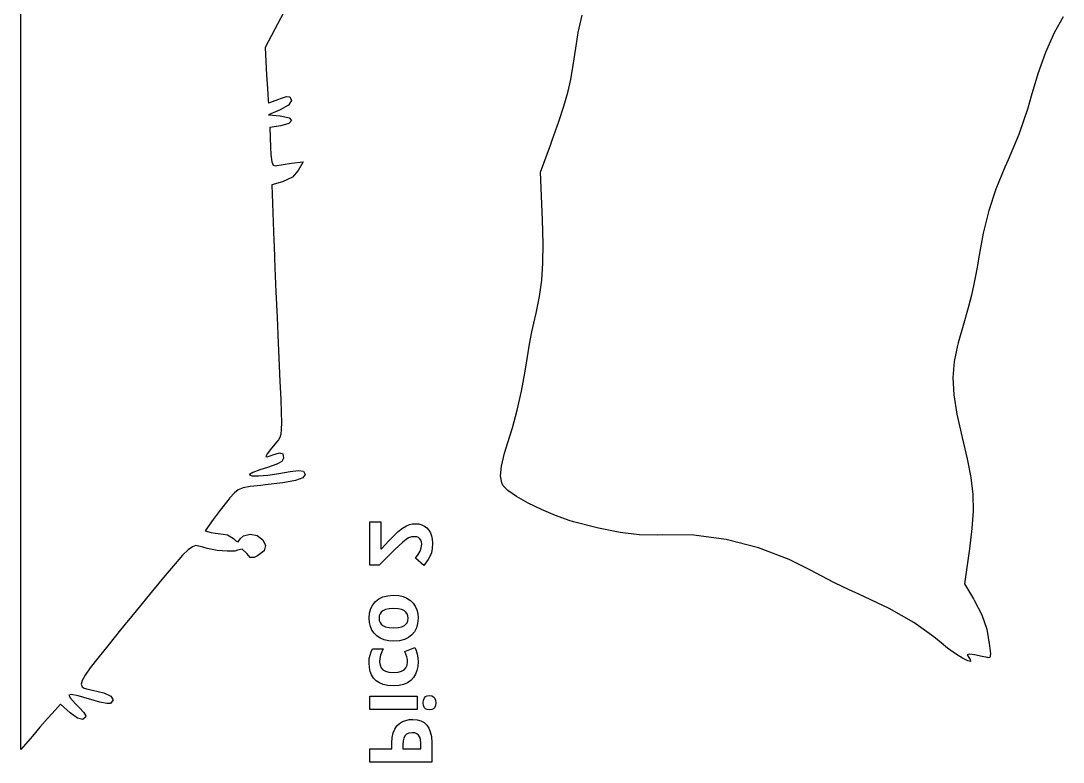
# Model space of a CAD drawing. Header units: millimetres. Extents: x 50.1 to 68.4, y -79.8 to -30.
# Drawn here: x 50.07 to 64.4, y -74.31 to -64.13 of the extents above; entities that cross this region are included whole.
import ezdxf

# ---------------------------------------------------------------- set-up
doc = ezdxf.new("R2010")
doc.units = ezdxf.units.MM
doc.layers.add('B.Silkscreen', color=31, linetype='CONTINUOUS', true_color=0xe8b2a7)

msp = doc.modelspace()

# ---------------------------------------------------------------- linework, layer by layer
at = {"layer": 'B.Silkscreen', "linetype": 'CONTINUOUS'}
for p, q in [((50.074448, -74.140323), (50.073148, -52.064296)), ((53.768911, -63.861144), (53.605966, -64.166587)), ((57.736477, -64.290413), (57.788497, -64.049203)), ((53.605966, -64.166587), (53.43115, -64.494282)), ((64.40336, -64.072914), (64.280675, -64.294913)), ((57.702751, -64.505227), (57.736477, -64.290413)), ((64.280675, -64.294913), (64.161645, -64.562189)), ((53.43115, -64.494282), (53.451053, -64.876027)), ((57.668047, -64.736684), (57.702751, -64.505227)), ((64.161645, -64.562189), (64.05381, -64.857189)), ((57.632614, -64.933208), (57.668047, -64.736684)), ((53.451053, -64.876027), (53.457586, -64.992917)), ((64.05381, -64.857189), (63.964712, -65.162357)), ((53.457586, -64.992917), (53.466591, -65.129693)), ((57.591259, -65.114679), (57.632614, -64.933208)), ((53.466591, -65.129693), (53.474472, -65.22316)), ((53.619314, -65.203383), (53.642194, -65.194323)), ((53.642194, -65.194323), (53.726796, -65.170207)), ((53.726796, -65.170207), (53.772835, -65.172347)), ((53.772835, -65.172347), (53.796414, -65.224837)), ((57.538784, -65.300979), (57.591259, -65.114679)), ((63.964712, -65.162357), (63.918398, -65.32934)), ((53.474472, -65.22316), (53.48005, -65.257772)), ((53.48005, -65.257772), (53.483712, -65.256913)), ((53.483712, -65.256913), (53.533307, -65.23842)), ((53.533307, -65.23842), (53.619314, -65.203383)), ((53.754241, -65.287291), (53.637903, -65.352511)), ((53.796414, -65.224837), (53.754241, -65.287291)), ((57.469995, -65.511989), (57.538784, -65.300979)), ((63.918398, -65.32934), (63.795249, -65.691724)), ((53.637903, -65.352511), (53.479619, -65.421307)), ((53.479619, -65.421307), (53.637903, -65.434789)), ((53.637903, -65.434789), (53.660655, -65.437093)), ((53.660655, -65.437093), (53.76317, -65.462664)), ((53.76317, -65.462664), (53.795214, -65.500103)), ((53.645597, -65.570279), (53.495005, -65.59436)), ((53.495005, -65.59436), (53.505934, -65.863676)), ((53.756213, -65.539333), (53.645597, -65.570279)), ((53.795214, -65.500103), (53.756213, -65.539333)), ((57.379696, -65.767589), (57.469995, -65.511989)), ((57.355241, -65.835044), (57.379696, -65.767589)), ((63.795249, -65.691724), (63.649305, -66.038356)), ((53.505934, -65.863676), (53.511394, -65.967257)), ((57.219784, -66.207478), (57.355241, -65.835044)), ((53.511394, -65.967257), (53.523215, -66.066359)), ((63.649305, -66.038356), (63.602685, -66.139486)), ((53.523215, -66.066359), (53.542531, -66.11271)), ((53.542531, -66.11271), (53.572727, -66.119258)), ((53.572727, -66.119258), (53.590624, -66.115445)), ((53.590624, -66.115445), (53.678387, -66.101077)), ((53.678387, -66.101077), (53.792198, -66.085882)), ((53.792198, -66.085882), (53.955803, -66.06624)), ((53.886077, -66.184277), (53.808756, -66.275274)), ((53.955803, -66.06624), (53.886077, -66.184277)), ((63.602685, -66.139486), (63.476339, -66.442919)), ((53.670636, -66.341552), (53.524922, -66.380789)), ((53.808756, -66.275274), (53.670636, -66.341552)), ((57.244291, -66.8619), (57.219784, -66.207478)), ((53.524922, -66.380789), (53.552338, -67.150732)), ((63.476339, -66.442919), (63.379406, -66.734962)), ((63.379406, -66.734962), (63.303272, -67.044212)), ((57.252683, -67.185676), (57.244291, -66.8619)), ((63.303272, -67.044212), (63.239323, -67.399267)), ((53.552338, -67.150732), (53.555208, -67.229814)), ((57.249974, -67.45576), (57.252683, -67.185676)), ((53.555208, -67.229814), (53.566397, -67.52049)), ((57.234481, -67.69235), (57.249974, -67.45576)), ((63.229039, -67.463773), (63.20392, -67.609157)), ((63.239323, -67.399267), (63.229039, -67.463773)), ((53.566397, -67.52049), (53.579999, -67.853924)), ((63.20392, -67.609157), (63.17602, -67.74839)), ((57.204521, -67.915642), (57.234481, -67.69235)), ((63.17602, -67.74839), (63.141618, -67.896971)), ((53.579999, -67.853924), (53.594996, -68.206077)), ((57.158412, -68.145833), (57.204521, -67.915642)), ((63.141618, -67.896971), (63.096993, -68.070401)), ((53.594996, -68.206077), (53.610372, -68.55291)), ((57.126093, -68.280566), (57.158412, -68.145833)), ((63.096993, -68.070401), (63.038426, -68.284182)), ((57.099618, -68.401185), (57.126093, -68.280566)), ((63.038426, -68.284182), (62.962195, -68.553813)), ((57.066893, -68.572485), (57.099618, -68.401185)), ((53.610372, -68.55291), (53.625108, -68.870382)), ((57.032129, -68.7714), (57.066893, -68.572485)), ((62.952235, -68.589729), (62.90547, -68.810081)), ((62.962195, -68.553813), (62.952235, -68.589729)), ((57.000342, -68.969569), (57.032129, -68.7714)), ((53.625108, -68.870382), (53.635148, -69.081692)), ((62.90547, -68.810081), (62.887651, -69.02948)), ((56.955855, -69.215871), (57.000342, -68.969569)), ((62.887651, -69.02948), (62.89947, -69.265014)), ((53.635148, -69.081692), (53.646153, -69.324931)), ((53.646153, -69.324931), (53.653063, -69.509687)), ((56.897074, -69.477764), (56.955855, -69.215871)), ((62.89947, -69.265014), (62.941619, -69.533771)), ((56.832241, -69.720333), (56.897074, -69.477764)), ((53.653063, -69.509687), (53.655578, -69.6453)), ((62.941619, -69.533771), (63.01479, -69.852839)), ((53.653401, -69.741114), (53.646233, -69.806468)), ((53.655578, -69.6453), (53.653401, -69.741114)), ((56.795686, -69.836717), (56.832241, -69.720333)), ((53.591801, -69.913197), (53.521188, -69.997413)), ((53.615731, -69.883168), (53.591801, -69.913197)), ((53.633776, -69.850706), (53.615731, -69.883168)), ((53.646233, -69.806468), (53.633776, -69.850706)), ((56.722202, -70.069962), (56.795686, -69.836717)), ((63.01479, -69.852839), (63.084447, -70.143733)), ((53.521188, -69.997413), (53.459187, -70.076092)), ((53.538828, -70.091263), (53.629909, -70.065809)), ((53.629909, -70.065809), (53.673364, -70.078376)), ((56.680145, -70.247172), (56.722202, -70.069962)), ((53.459187, -70.076092), (53.439743, -70.113601)), ((53.439743, -70.113601), (53.459159, -70.118813)), ((53.459159, -70.118813), (53.513742, -70.1006)), ((53.513742, -70.1006), (53.538828, -70.091263)), ((53.661967, -70.181577), (53.592348, -70.221348)), ((53.684313, -70.136511), (53.661967, -70.181577)), ((53.673364, -70.078376), (53.684457, -70.131749)), ((53.684457, -70.131749), (53.684313, -70.136511)), ((63.084447, -70.143733), (63.13431, -70.404352)), ((53.262964, -70.33378), (53.217546, -70.362332)), ((53.35843, -70.296126), (53.262964, -70.33378)), ((53.462215, -70.263686), (53.35843, -70.296126)), ((53.592348, -70.221348), (53.462215, -70.263686)), ((53.470074, -70.369513), (53.619701, -70.34951)), ((53.619701, -70.34951), (53.775561, -70.32109)), ((53.775561, -70.32109), (53.890577, -70.304198)), ((53.890577, -70.304198), (53.961085, -70.316543)), ((53.961085, -70.316543), (53.982405, -70.363237)), ((56.668029, -70.379131), (56.680145, -70.247172)), ((53.217546, -70.362332), (53.216408, -70.367356)), ((53.216408, -70.367356), (53.252647, -70.379603)), ((53.252647, -70.379603), (53.342463, -70.379933)), ((53.342463, -70.379933), (53.470074, -70.369513)), ((53.432711, -70.504434), (53.370867, -70.510165)), ((53.676572, -70.476502), (53.432711, -70.504434)), ((53.848108, -70.443964), (53.676572, -70.476502)), ((53.949368, -70.406292), (53.848108, -70.443964)), ((53.982405, -70.363237), (53.949368, -70.406292)), ((56.684364, -70.476621), (56.668029, -70.379131)), ((56.702112, -70.514749), (56.684364, -70.476621)), ((63.13431, -70.404352), (63.160879, -70.636903)), ((53.008394, -70.615058), (52.948529, -70.681591)), ((53.06196, -70.571455), (53.008394, -70.615058)), ((53.127826, -70.543976), (53.06196, -70.571455)), ((53.224595, -70.525814), (53.127826, -70.543976)), ((53.370867, -70.510165), (53.224595, -70.525814)), ((56.767191, -70.580827), (56.702112, -70.514749)), ((56.887393, -70.662882), (56.767191, -70.580827)), ((63.160879, -70.636903), (63.165559, -70.862858)), ((52.918352, -70.717278), (52.811374, -70.851034)), ((52.948529, -70.681591), (52.918352, -70.717278)), ((57.047284, -70.753007), (56.887393, -70.662882)), ((57.231433, -70.843294), (57.047284, -70.753007)), ((52.811374, -70.851034), (52.715364, -70.979867)), ((57.424407, -70.925838), (57.231433, -70.843294)), ((57.610774, -70.992731), (57.424407, -70.925838)), ((63.165559, -70.862858), (63.149756, -71.103686)), ((52.715364, -70.979867), (52.606432, -71.134073)), ((54.872499, -71.60676), (54.872499, -71.012954)), ((54.872499, -71.012954), (55.023636, -71.012954)), ((55.023636, -71.012954), (55.023636, -71.383012)), ((55.319211, -71.097971), (55.37584, -71.0647)), ((55.37584, -71.0647), (55.415572, -71.049303)), ((55.415572, -71.049303), (55.458235, -71.039928)), ((55.458235, -71.039928), (55.504401, -71.036725)), ((55.504401, -71.036725), (55.547073, -71.040466)), ((55.547073, -71.040466), (55.585878, -71.051398)), ((55.585878, -71.051398), (55.621594, -71.069475)), ((55.621594, -71.069475), (55.653354, -71.093959)), ((57.669501, -71.010394), (57.610774, -70.992731)), ((58.01535, -71.100525), (57.669501, -71.010394)), ((52.606432, -71.134073), (52.689213, -71.156264)), ((52.689213, -71.156264), (52.747557, -71.168446)), ((52.747557, -71.168446), (52.853132, -71.178964)), ((52.853132, -71.178964), (52.913155, -71.191406)), ((52.913155, -71.191406), (52.99686, -71.242064)), ((53.09448, -71.242064), (53.135998, -71.201547)), ((53.135998, -71.201547), (53.22587, -71.179723)), ((53.22587, -71.179723), (53.324101, -71.199157)), ((53.324101, -71.199157), (53.400211, -71.258235)), ((55.13429, -71.273552), (55.20247, -71.201945)), ((55.20247, -71.201945), (55.260411, -71.145666)), ((55.260411, -71.145666), (55.319211, -71.097971)), ((55.442531, -71.21976), (55.405009, -71.233121)), ((55.482965, -71.215266), (55.442531, -71.21976)), ((55.515908, -71.218771), (55.482965, -71.215266)), ((55.540624, -71.228305), (55.515908, -71.218771)), ((55.653354, -71.093959), (55.680651, -71.124632)), ((55.680651, -71.124632), (55.703703, -71.162275)), ((55.703703, -71.162275), (55.720112, -71.203398)), ((55.720112, -71.203398), (55.730431, -71.250815)), ((58.311729, -71.159489), (58.01535, -71.100525)), ((58.575618, -71.18977), (58.311729, -71.159489)), ((58.824001, -71.193855), (58.575618, -71.18977)), ((58.898534, -71.190313), (58.824001, -71.193855)), ((59.32495, -71.195103), (58.898534, -71.190313)), ((59.771346, -71.256359), (59.32495, -71.195103)), ((63.149756, -71.103686), (63.114878, -71.380858)), ((52.43247, -71.353758), (52.374367, -71.395834)), ((52.477621, -71.33874), (52.43247, -71.353758)), ((52.516383, -71.344437), (52.477621, -71.33874)), ((52.518706, -71.345321), (52.516383, -71.344437)), ((52.574898, -71.36167), (52.518706, -71.345321)), ((52.634646, -71.379053), (52.574898, -71.36167)), ((52.99686, -71.242064), (53.02704, -71.270775)), ((53.02704, -71.270775), (53.063026, -71.284178)), ((53.063026, -71.284178), (53.09448, -71.242064)), ((53.400211, -71.258235), (53.437074, -71.336003)), ((53.437074, -71.336003), (53.417805, -71.411132)), ((55.03194, -71.383012), (55.13429, -71.273552)), ((55.324094, -71.290212), (55.212817, -71.393756)), ((55.368706, -71.254848), (55.324094, -71.290212)), ((55.405009, -71.233121), (55.368706, -71.254848)), ((55.559105, -71.243241), (55.540624, -71.228305)), ((55.572598, -71.263216), (55.559105, -71.243241)), ((55.581079, -71.287954), (55.572598, -71.263216)), ((55.578543, -71.366627), (55.584121, -71.318758)), ((55.584121, -71.318758), (55.581079, -71.287954)), ((55.734065, -71.305679), (55.729408, -71.378813)), ((55.730431, -71.250815), (55.734065, -71.305679)), ((60.215936, -71.368871), (59.771346, -71.256359)), ((52.296751, -71.471312), (52.19306, -71.586534)), ((52.374367, -71.395834), (52.296751, -71.471312)), ((52.773397, -71.403278), (52.634646, -71.379053)), ((52.908778, -71.415242), (52.773397, -71.403278)), ((53.014608, -71.412192), (52.908778, -71.415242)), ((53.053791, -71.40161), (53.014608, -71.412192)), ((53.116069, -71.388981), (53.053791, -71.40161)), ((53.17136, -71.437027), (53.116069, -71.388981)), ((53.178452, -71.446882), (53.17136, -71.437027)), ((53.227889, -71.501735), (53.178452, -71.446882)), ((53.28113, -71.501322), (53.227889, -71.501735)), ((53.327654, -71.47902), (53.28113, -71.501322)), ((53.417805, -71.411132), (53.327654, -71.47902)), ((55.212817, -71.393756), (54.997426, -71.60676)), ((55.023636, -71.383012), (55.03194, -71.383012)), ((55.497238, -71.511573), (55.535175, -71.460013)), ((55.535175, -71.460013), (55.561492, -71.413998)), ((55.561492, -71.413998), (55.578543, -71.366627)), ((55.696614, -71.487703), (55.672147, -71.531191)), ((55.716782, -71.436004), (55.696614, -71.487703)), ((55.729408, -71.378813), (55.716782, -71.436004)), ((60.636937, -71.527427), (60.215936, -71.368871)), ((63.114878, -71.380858), (63.04504, -71.861569)), ((52.19306, -71.586534), (52.056732, -71.747844)), ((54.997426, -71.60676), (54.872499, -71.60676)), ((55.612667, -71.609148), (55.497238, -71.511573)), ((55.672147, -71.531191), (55.612667, -71.609148)), ((60.928299, -71.675855), (60.636937, -71.527427)), ((52.056732, -71.747844), (51.881207, -71.961584)), ((61.074363, -71.755311), (60.928299, -71.675855)), ((61.261533, -71.849666), (61.074363, -71.755311)), ((61.462129, -71.945247), (61.261533, -71.849666)), ((63.04504, -71.861569), (63.169545, -72.06833)), ((51.881207, -71.961584), (51.659499, -72.233044)), ((54.948638, -72.104964), (54.994903, -72.069191)), ((54.994903, -72.069191), (55.050611, -72.042747)), ((55.050611, -72.042747), (55.117671, -72.025916)), ((55.117671, -72.025916), (55.198544, -72.019897)), ((55.198544, -72.019897), (55.269835, -72.024791)), ((55.269835, -72.024791), (55.330333, -72.038587)), ((55.330333, -72.038587), (55.381809, -72.06038)), ((55.381809, -72.06038), (55.428318, -72.091084)), ((61.595575, -72.005499), (61.462129, -71.945247)), ((62.009017, -72.201474), (61.595575, -72.005499)), ((63.169545, -72.06833), (63.181948, -72.089114)), ((54.866621, -72.264103), (54.883658, -72.202664)), ((54.883658, -72.202664), (54.910938, -72.150102)), ((54.910938, -72.150102), (54.948638, -72.104964)), ((55.087087, -72.217923), (55.050365, -72.234095)), ((55.135482, -72.207125), (55.087087, -72.217923)), ((55.198544, -72.20311), (55.135482, -72.207125)), ((55.262462, -72.207179), (55.198544, -72.20311)), ((55.310513, -72.218021), (55.262462, -72.207179)), ((55.346101, -72.234095), (55.310513, -72.218021)), ((55.428318, -72.091084), (55.465899, -72.127815)), ((55.465899, -72.127815), (55.495473, -72.171034)), ((55.495473, -72.171034), (55.51661, -72.219175)), ((55.51661, -72.219175), (55.52963, -72.272759)), ((62.351092, -72.395486), (62.009017, -72.201474)), ((63.181948, -72.089114), (63.285935, -72.289672)), ((51.659499, -72.233044), (51.443249, -72.497398)), ((54.860613, -72.336393), (54.860807, -72.334057)), ((54.865175, -72.396474), (54.860613, -72.336393)), ((54.860807, -72.334057), (54.866621, -72.264103)), ((55.001018, -72.30068), (54.997426, -72.334057)), ((54.997426, -72.334057), (55.001065, -72.368701)), ((55.011096, -72.27374), (55.001018, -72.30068)), ((55.02733, -72.251814), (55.011096, -72.27374)), ((55.050365, -72.234095), (55.02733, -72.251814)), ((55.368197, -72.251704), (55.346101, -72.234095)), ((55.383914, -72.273733), (55.368197, -72.251704)), ((55.393751, -72.301069), (55.383914, -72.273733)), ((55.39375, -72.369358), (55.397276, -72.335199)), ((55.397276, -72.335199), (55.393751, -72.301069)), ((55.53414, -72.332864), (55.528179, -72.405875)), ((55.52963, -72.272759), (55.53414, -72.332864)), ((63.285935, -72.289672), (63.351777, -72.485838)), ((51.443249, -72.497398), (51.267825, -72.713004)), ((54.878371, -72.450274), (54.865175, -72.396474)), ((54.899851, -72.498845), (54.878371, -72.450274)), ((54.929853, -72.542411), (54.899851, -72.498845)), ((55.001065, -72.368701), (55.01122, -72.396379)), ((55.01122, -72.396379), (55.027465, -72.418631)), ((55.027465, -72.418631), (55.050365, -72.436355)), ((55.050365, -72.436355), (55.087083, -72.452499)), ((55.087083, -72.452499), (55.135478, -72.46328)), ((55.135478, -72.46328), (55.198544, -72.467289)), ((55.198544, -72.467289), (55.262466, -72.463226)), ((55.262466, -72.463226), (55.310517, -72.452401)), ((55.310517, -72.452401), (55.346101, -72.436355)), ((55.346101, -72.436355), (55.368194, -72.418746)), ((55.368194, -72.418746), (55.383911, -72.39671)), ((55.383911, -72.39671), (55.39375, -72.369358)), ((55.511308, -72.467725), (55.484368, -72.52043)), ((55.528179, -72.405875), (55.511308, -72.467725)), ((62.624825, -72.589309), (62.351092, -72.395486)), ((63.351777, -72.485838), (63.392915, -72.716624)), ((54.967835, -72.579346), (54.929853, -72.542411)), ((55.014709, -72.610122), (54.967835, -72.579346)), ((55.06658, -72.631909), (55.014709, -72.610122)), ((55.127288, -72.645677), (55.06658, -72.631909)), ((55.198544, -72.650553), (55.127288, -72.645677)), ((55.27945, -72.644516), (55.198544, -72.650553)), ((55.346279, -72.62766), (55.27945, -72.644516)), ((55.401561, -72.601218), (55.346279, -72.62766)), ((55.447257, -72.565487), (55.401561, -72.601218)), ((55.484368, -72.52043), (55.447257, -72.565487)), ((62.69966, -72.652629), (62.624825, -72.589309)), ((62.811455, -72.745237), (62.69966, -72.652629)), ((51.267825, -72.713004), (51.130394, -72.8851)), ((54.873692, -72.84124), (54.889317, -72.796972)), ((54.889317, -72.796972), (54.909401, -72.757315)), ((54.909401, -72.757315), (55.055763, -72.757315)), ((55.055763, -72.757315), (55.035509, -72.798045)), ((55.354457, -72.793023), (55.490128, -72.739461)), ((55.380044, -72.865011), (55.354457, -72.793023)), ((55.490128, -72.739461), (55.507885, -72.78072)), ((55.507885, -72.78072), (55.522203, -72.829925)), ((62.921147, -72.825046), (62.811455, -72.745237)), ((63.392915, -72.716624), (63.392955, -72.716935)), ((63.392955, -72.716935), (63.402578, -72.824554)), ((51.130394, -72.8851), (51.028129, -73.018924)), ((54.860613, -72.950078), (54.864129, -72.889334)), ((54.864129, -72.889334), (54.873692, -72.84124)), ((55.009221, -72.89011), (55.005782, -72.939386)), ((55.005782, -72.939386), (55.01122, -72.981597)), ((55.019432, -72.843005), (55.009221, -72.89011)), ((55.035509, -72.798045), (55.019432, -72.843005)), ((55.387667, -72.901379), (55.380044, -72.865011)), ((55.384432, -72.980616), (55.390165, -72.936998)), ((55.390165, -72.936998), (55.387667, -72.901379)), ((55.522203, -72.829925), (55.531111, -72.88188)), ((55.53414, -72.936998), (55.530039, -72.998866)), ((55.531111, -72.88188), (55.53414, -72.936998)), ((63.018151, -72.886302), (62.921147, -72.825046)), ((63.091884, -72.923254), (63.018151, -72.886302)), ((63.114098, -72.829971), (63.085666, -72.838482)), ((63.085666, -72.838482), (63.107057, -72.87407)), ((63.13176, -72.930146), (63.091884, -72.923254)), ((63.107057, -72.87407), (63.127196, -72.901226)), ((63.186294, -72.840049), (63.114098, -72.829971)), ((63.127196, -72.901226), (63.13176, -72.930146)), ((63.288031, -72.859769), (63.186294, -72.840049)), ((63.361712, -72.877513), (63.288031, -72.859769)), ((63.363721, -72.878131), (63.361712, -72.877513)), ((63.393685, -72.873576), (63.363721, -72.878131)), ((63.402578, -72.824554), (63.393685, -72.873576)), ((51.028129, -73.018924), (50.958199, -73.119715)), ((54.864757, -73.011975), (54.860613, -72.950078)), ((54.876631, -73.066553), (54.864757, -73.011975)), ((54.895699, -73.114917), (54.876631, -73.066553)), ((55.01122, -72.981597), (55.026651, -73.015653)), ((55.026651, -73.015653), (55.052182, -73.0435)), ((55.052182, -73.0435), (55.085325, -73.062953)), ((55.085325, -73.062953), (55.131547, -73.076031)), ((55.131547, -73.076031), (55.194963, -73.080973)), ((55.194963, -73.080973), (55.259234, -73.076065)), ((55.259234, -73.076065), (55.306745, -73.063007)), ((55.306745, -73.063007), (55.341378, -73.0435)), ((55.341378, -73.0435), (55.368213, -73.015407)), ((55.368213, -73.015407), (55.384432, -72.980616)), ((55.51819, -73.054491), (55.499003, -73.104796)), ((55.530039, -72.998866), (55.51819, -73.054491)), ((50.917775, -73.192711), (50.904025, -73.243149)), ((50.958199, -73.119715), (50.917775, -73.192711)), ((54.923202, -73.158375), (54.895699, -73.114917)), ((54.959162, -73.194876), (54.923202, -73.158375)), ((55.004588, -73.225), (54.959162, -73.194876)), ((55.055309, -73.245856), (55.004588, -73.225)), ((55.388349, -73.221419), (55.33623, -73.244213)), ((55.43479, -73.188949), (55.388349, -73.221419)), ((55.471332, -73.150271), (55.43479, -73.188949)), ((55.499003, -73.104796), (55.471332, -73.150271)), ((50.904025, -73.243149), (50.914122, -73.27627)), ((50.914122, -73.27627), (50.945233, -73.297309)), ((50.945233, -73.297309), (50.994531, -73.311507)), ((50.994531, -73.311507), (51.059185, -73.324101)), ((51.059185, -73.324101), (51.136364, -73.340329)), ((51.136364, -73.340329), (51.212282, -73.361905)), ((51.212282, -73.361905), (51.308767, -73.408037)), ((55.117575, -73.259357), (55.055309, -73.245856)), ((55.193821, -73.264238), (55.117575, -73.259357)), ((55.272247, -73.258924), (55.193821, -73.264238)), ((55.33623, -73.244213), (55.272247, -73.258924)), ((50.76608, -73.382446), (50.732641, -73.393827)), ((50.732641, -73.393827), (50.754197, -73.435858)), ((50.754197, -73.435858), (50.826026, -73.509854)), ((50.859233, -73.400401), (50.76608, -73.382446)), ((50.826026, -73.509854), (50.876795, -73.560222)), ((51.016821, -73.446377), (50.859233, -73.400401)), ((51.034342, -73.45185), (51.016821, -73.446377)), ((51.159459, -73.486651), (51.034342, -73.45185)), ((51.256969, -73.505657), (51.159459, -73.486651)), ((51.304356, -73.505036), (51.256969, -73.505657)), ((51.341138, -73.457394), (51.304356, -73.505036)), ((51.308767, -73.408037), (51.341138, -73.457394)), ((54.872499, -73.587533), (54.872499, -73.40785)), ((54.872499, -73.40785), (55.522255, -73.40785)), ((55.522255, -73.40785), (55.522255, -73.587533)), ((55.603169, -73.49712), (55.608065, -73.459851)), ((55.608116, -73.535304), (55.603169, -73.49712)), ((55.608065, -73.459851), (55.622165, -73.428714)), ((55.622165, -73.428714), (55.637181, -73.413191)), ((55.637181, -73.413191), (55.658973, -73.403264)), ((55.658973, -73.403264), (55.690053, -73.399545)), ((55.690053, -73.399545), (55.722679, -73.403341)), ((55.722679, -73.403341), (55.744884, -73.413327)), ((55.744884, -73.413327), (55.759601, -73.428714)), ((55.759601, -73.428714), (55.773306, -73.459817)), ((55.778078, -73.49712), (55.773256, -73.53534)), ((55.773306, -73.459817), (55.778078, -73.49712)), ((50.502566, -73.642574), (50.441497, -73.711326)), ((50.616715, -73.51598), (50.502566, -73.642574)), ((50.752849, -73.635507), (50.616715, -73.51598)), ((50.853994, -73.708377), (50.752849, -73.635507)), ((50.876795, -73.560222), (50.940707, -73.632643)), ((50.940707, -73.632643), (50.965689, -73.674928)), ((55.522255, -73.587533), (54.872499, -73.587533)), ((55.622165, -73.56615), (55.608116, -73.535304)), ((55.637126, -73.581304), (55.622165, -73.56615)), ((55.65891, -73.591039), (55.637126, -73.581304)), ((55.690053, -73.594696), (55.65891, -73.591039)), ((55.722746, -73.590964), (55.690053, -73.594696)), ((55.74494, -73.58117), (55.722746, -73.590964)), ((55.759601, -73.56615), (55.74494, -73.58117)), ((55.773256, -73.53534), (55.759601, -73.56615)), ((50.441497, -73.711326), (50.336112, -73.832369)), ((50.927251, -73.729129), (50.853994, -73.708377)), ((50.963435, -73.696063), (50.927251, -73.729129)), ((50.965689, -73.674928), (50.963435, -73.696063)), ((55.244609, -73.814296), (55.279793, -73.780431)), ((55.279793, -73.780431), (55.319942, -73.755798)), ((55.319942, -73.755798), (55.364452, -73.738666)), ((55.364452, -73.738666), (55.411074, -73.728353)), ((55.411074, -73.728353), (55.460336, -73.724865)), ((55.460336, -73.724865), (55.521913, -73.73025)), ((55.521913, -73.73025), (55.57349, -73.745452)), ((55.57349, -73.745452), (55.616975, -73.769749)), ((55.616975, -73.769749), (55.653721, -73.803392)), ((50.336112, -73.832369), (50.231432, -73.954745)), ((55.17874, -73.972166), (55.192763, -73.908421)), ((55.192763, -73.908421), (55.214011, -73.858719)), ((55.214011, -73.858719), (55.244609, -73.814296)), ((55.376392, -73.928335), (55.353263, -73.951571)), ((55.408989, -73.913598), (55.376392, -73.928335)), ((55.454419, -73.908129), (55.408989, -73.913598)), ((55.490916, -73.91236), (55.454419, -73.908129)), ((55.519655, -73.924164), (55.490916, -73.91236)), ((55.542444, -73.943215), (55.519655, -73.924164)), ((55.5586, -73.968517), (55.542444, -73.943215)), ((55.653721, -73.803392), (55.681546, -73.843963)), ((55.681546, -73.843963), (55.702929, -73.896067)), ((55.702929, -73.896067), (55.717013, -73.962376)), ((50.231432, -73.954745), (50.074448, -74.140323)), ((55.17358, -74.053298), (55.17874, -73.972166)), ((55.17358, -74.069959), (55.17358, -74.053298)), ((55.17358, -74.130631), (55.17358, -74.069959)), ((55.327272, -74.020688), (55.323523, -74.069959)), ((55.323523, -74.069959), (55.323523, -74.130631)), ((55.337519, -73.981935), (55.327272, -74.020688)), ((55.353263, -73.951571), (55.337519, -73.981935)), ((55.569371, -74.003752), (55.5586, -73.968517)), ((55.57343, -74.052104), (55.569371, -74.003752)), ((55.57343, -74.130631), (55.57343, -74.052104)), ((55.717013, -73.962376), (55.72218, -74.046136)), ((55.72218, -74.046136), (55.72218, -74.312702)), ((54.872499, -74.312702), (54.872499, -74.130631)), ((54.872499, -74.130631), (55.17358, -74.130631)), ((55.323523, -74.130631), (55.57343, -74.130631)), ((55.72218, -74.312702), (54.872499, -74.312702))]:
    msp.add_line(p, q, dxfattribs=at)

doc.saveas('drawing.dxf')
